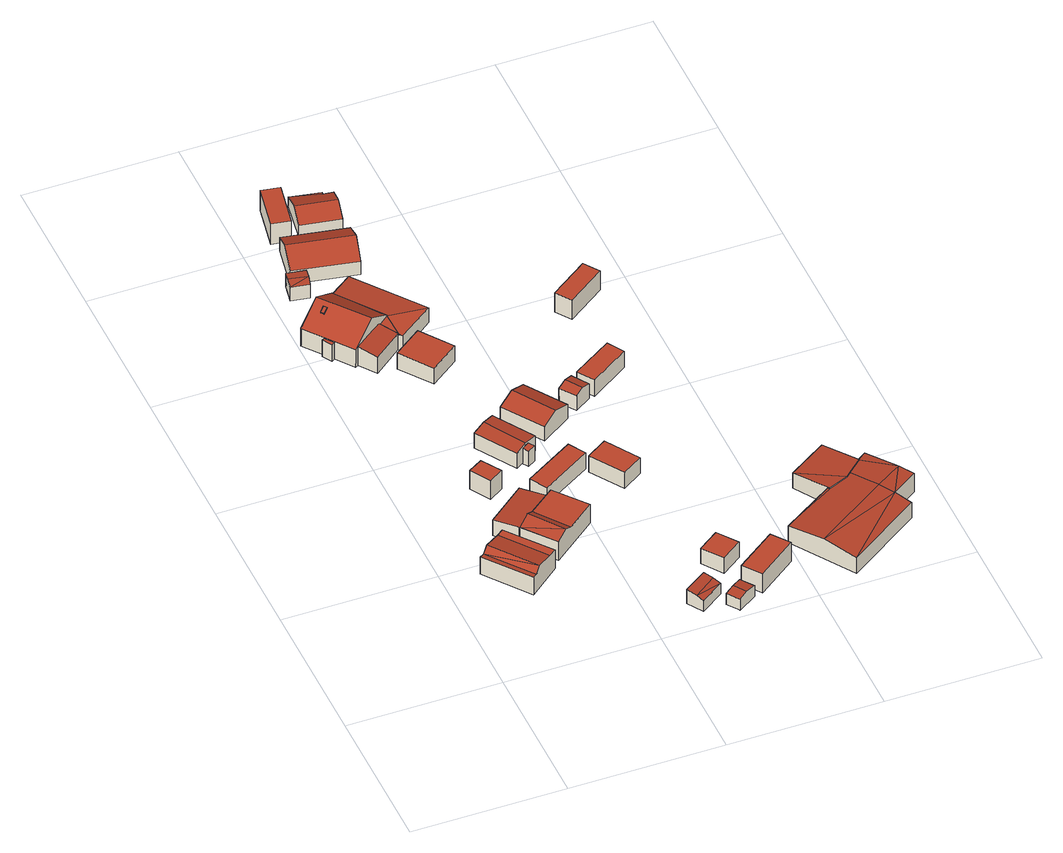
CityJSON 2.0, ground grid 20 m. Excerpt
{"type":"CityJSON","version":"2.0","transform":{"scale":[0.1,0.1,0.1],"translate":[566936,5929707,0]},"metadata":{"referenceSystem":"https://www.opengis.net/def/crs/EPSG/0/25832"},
"CityObjects":{
"building1":{"type":"Building","attributes":{"Grundfläche 2D":"99.941813","Grundhöhe NN":"0.472"},"geometry":[{"type":"Solid","lod":"3","boundaries":[[[[0,1,2]],[[3,1,0]],[[4,5,6,3]],[[3,6,7,1]],[[4,8,9,5]],[[10,11,12,13,1,14,15]],[[16,17,18,19]],[[20,17,16,21]],[[20,21,22]],[[23,24,22,25]],[[20,22,24]],[[0,2,26,27]],[[8,4,3,0,27,28]],[[9,8,28,29]],[[10,15,14,1,30,26,2,1,7,6,5,9,29,31,11]],[[12,11,31,32]],[[13,12,32,33]],[[1,13,33,30]],[[19,18,34,35]],[[25,22,21,16,19,35,36]],[[23,25,36,37]],[[18,17,20,24,23,37,34]],[[33,32,31,29,28,27,26,30]],[[36,35,34,37]]]],"semantics":{"surfaces":[{"type":"RoofSurface"},{"type":"WallSurface"},{"type":"GroundSurface"}],"values":[[0,0,0,0,0,0,0,0,0,0,0,1,1,1,1,1,1,1,1,1,1,1,2,2]]}}]},
"building2":{"type":"Building","attributes":{"Grundfläche 2D":"6.552649","Grundhöhe NN":"0.867"},"geometry":[{"type":"Solid","lod":"3","boundaries":[[[[38,39,40,41]],[[42,43,41,40]],[[43,44,38,41]],[[44,45,39,38]],[[45,42,40,39]],[[45,44,43,42]]]],"semantics":{"surfaces":[{"type":"RoofSurface"},{"type":"WallSurface"},{"type":"GroundSurface"}],"values":[[0,1,1,1,1,2]]}}]},
"building3":{"type":"Building","attributes":{"Grundfläche 2D":"6.317382","Grundhöhe NN":"0.718"},"geometry":[{"type":"Solid","lod":"3","boundaries":[[[[46,47,48]],[[49,47,46]],[[50,49,46,51]],[[48,47,52,53]],[[51,46,48,53,54]],[[50,51,54,55]],[[52,47,49,50,55]],[[53,52,55,54]]]],"semantics":{"surfaces":[{"type":"RoofSurface"},{"type":"WallSurface"},{"type":"GroundSurface"}],"values":[[0,0,0,1,1,1,1,2]]}}]},
"building4":{"type":"Building","attributes":{"Grundfläche 2D":"115.863701","Grundhöhe NN":"0.674"},"children":["building4-1"],"geometry":[{"type":"Solid","lod":"3","boundaries":[[[[56,57,58,59]],[[60,61,59,58]],[[62,63,64]],[[63,65,66,64]],[[64,66,67,68]],[[69,65,63]],[[69,63,70,71,72]],[[73,74,75,76]],[[65,69,77,78]],[[66,65,78,79]],[[67,66,79,80]],[[68,67,80,81]],[[71,70,62,64,56,59,61,82,83]],[[84,57,56,64,68,81]],[[60,58,57,84,85]],[[74,86,82,61,60,85,87,75]],[[72,71,83,88]],[[72,88,77,69]],[[62,70,63]],[[76,75,87,89]],[[73,76,89,90]],[[74,73,90,86]],[[85,84,81,80,79,78,77,88,83,82,86,90,89,87]]]],"semantics":{"surfaces":[{"type":"RoofSurface"},{"type":"WallSurface"},{"type":"GroundSurface"}],"values":[[0,0,0,0,0,0,0,0,1,1,1,1,1,1,1,1,1,1,1,1,1,1,2]]}}]},
"building4-1":{"type":"BuildingInstallation","parents":["building4"],"geometry":[{"type":"MultiSurface","lod":"3","boundaries":[[[91,92,93,94]],[[94,93,95,96]],[[96,97,91,94]],[[97,98,92,91]],[[93,92,98,95]]],"semantics":{"surfaces":[{"type":"RoofSurface"},{"type":"WallSurface"}],"values":[0,1,1,1,1]}}]},
"building5":{"type":"Building","attributes":{"Grundfläche 2D":"22.718191","Grundhöhe NN":"0.544"},"geometry":[{"type":"Solid","lod":"3","boundaries":[[[[99,100,101,102]],[[101,103,104,102]],[[100,99,105,106]],[[103,101,100,106,107]],[[104,103,107,108]],[[99,102,104,108,105]],[[107,106,105,108]]]],"semantics":{"surfaces":[{"type":"RoofSurface"},{"type":"WallSurface"},{"type":"GroundSurface"}],"values":[[0,0,1,1,1,1,2]]}}]},
"building6":{"type":"Building","attributes":{"Grundfläche 2D":"1.143898","Grundhöhe NN":"0.462"},"geometry":[{"type":"Solid","lod":"3","boundaries":[[[[109,110,111,112]],[[110,109,113,114]],[[111,110,114,115]],[[112,111,115,116]],[[109,112,116,113]],[[114,113,116,115]]]],"semantics":{"surfaces":[{"type":"RoofSurface"},{"type":"WallSurface"},{"type":"GroundSurface"}],"values":[[0,1,1,1,1,2]]}}]},
"building7":{"type":"Building","attributes":{"Grundfläche 2D":"19.264979","Grundhöhe NN":"0.472"},"geometry":[{"type":"Solid","lod":"3","boundaries":[[[[117,118,119,120]],[[121,122,120,119]],[[122,123,117,120]],[[123,124,118,117]],[[124,121,119,118]],[[124,123,122,121]]]],"semantics":{"surfaces":[{"type":"RoofSurface"},{"type":"WallSurface"},{"type":"GroundSurface"}],"values":[[0,1,1,1,1,2]]}}]},
"building8":{"type":"Building","attributes":{"Grundfläche 2D":"8.726223","Grundhöhe NN":"0.978"},"geometry":[{"type":"Solid","lod":"3","boundaries":[[[[125,126,127]],[[125,127,128]],[[129,125,128,130]],[[127,126,131,132]],[[130,128,127,132,133]],[[129,130,133,134]],[[126,125,129,134,131]],[[133,132,131,134]]]],"semantics":{"surfaces":[{"type":"RoofSurface"},{"type":"WallSurface"},{"type":"GroundSurface"}],"values":[[0,0,0,1,1,1,1,2]]}}]},
"building9":{"type":"Building","attributes":{"Grundfläche 2D":"22.815980","Grundhöhe NN":"0.674"},"geometry":[{"type":"Solid","lod":"3","boundaries":[[[[135,136,137,138]],[[139,140,138,137]],[[140,141,135,138]],[[141,142,136,135]],[[142,139,137,136]],[[142,141,140,139]]]],"semantics":{"surfaces":[{"type":"RoofSurface"},{"type":"WallSurface"},{"type":"GroundSurface"}],"values":[[0,1,1,1,1,2]]}}]},
"building10":{"type":"Building","attributes":{"Grundfläche 2D":"50.748947","Grundhöhe NN":"0.679"},"geometry":[{"type":"Solid","lod":"3","boundaries":[[[[143,144,145,146]],[[147,144,143,148]],[[146,145,149,150]],[[148,143,146,150,151]],[[147,148,151,152]],[[149,145,144,147,152]],[[151,150,149,152]]]],"semantics":{"surfaces":[{"type":"RoofSurface"},{"type":"WallSurface"},{"type":"GroundSurface"}],"values":[[0,0,1,1,1,1,2]]}}]},
"building11":{"type":"Building","attributes":{"Grundfläche 2D":"14.529002","Grundhöhe NN":"0.620"},"geometry":[{"type":"Solid","lod":"3","boundaries":[[[[153,154,155,156]],[[154,153,157,158]],[[155,154,158,159]],[[156,155,159,160]],[[153,156,160,157]],[[158,157,160,159]]]],"semantics":{"surfaces":[{"type":"RoofSurface"},{"type":"WallSurface"},{"type":"GroundSurface"}],"values":[[0,1,1,1,1,2]]}}]},
"building12":{"type":"Building","attributes":{"Grundfläche 2D":"5.910977","Grundhöhe NN":"0.789"},"geometry":[{"type":"Solid","lod":"3","boundaries":[[[[161,162,163,164,165]],[[166,162,161,167]],[[168,165,164,163,169,170]],[[167,161,165,168,171]],[[166,167,171,172]],[[169,163,162,166,172]],[[171,168,170,169,172]]]],"semantics":{"surfaces":[{"type":"RoofSurface"},{"type":"WallSurface"},{"type":"GroundSurface"}],"values":[[0,0,1,1,1,1,2]]}}]},
"building13":{"type":"Building","attributes":{"Grundfläche 2D":"29.944153","Grundhöhe NN":"0.651"},"geometry":[{"type":"Solid","lod":"3","boundaries":[[[[173,174,175,176]],[[177,173,176,178]],[[178,176,175,179,180]],[[177,178,180,181]],[[174,173,177,181,182]],[[175,174,182,179]],[[180,179,182,181]]]],"semantics":{"surfaces":[{"type":"RoofSurface"},{"type":"WallSurface"},{"type":"GroundSurface"}],"values":[[0,0,1,1,1,1,2]]}}]},
"building14":{"type":"Building","attributes":{"Grundfläche 2D":"10.449830","Grundhöhe NN":"0.931"},"geometry":[{"type":"Solid","lod":"3","boundaries":[[[[183,184,185,186]],[[187,188,186,185]],[[188,189,183,186]],[[189,190,184,183]],[[190,187,185,184]],[[190,189,188,187]]]],"semantics":{"surfaces":[{"type":"RoofSurface"},{"type":"WallSurface"},{"type":"GroundSurface"}],"values":[[0,1,1,1,1,2]]}}]},
"building15":{"type":"Building","attributes":{"Grundfläche 2D":"16.300974","Grundhöhe NN":"0.472"},"geometry":[{"type":"Solid","lod":"3","boundaries":[[[[191,192,193,194]],[[195,196,194,193]],[[196,197,191,194]],[[197,198,192,191]],[[198,195,193,192]],[[198,197,196,195]]]],"semantics":{"surfaces":[{"type":"RoofSurface"},{"type":"WallSurface"},{"type":"GroundSurface"}],"values":[[0,1,1,1,1,2]]}}]},
"building16":{"type":"Building","attributes":{"Grundfläche 2D":"28.212071","Grundhöhe NN":"0.595"},"geometry":[{"type":"Solid","lod":"3","boundaries":[[[[199,200,201,202]],[[203,204,200,199,205]],[[204,203,206]],[[202,201,207,208]],[[205,199,202,208,209]],[[203,205,209,210]],[[206,203,210,211]],[[204,206,211,212]],[[207,201,200,204,212]],[[207,212,211,210,209,208]]]],"semantics":{"surfaces":[{"type":"RoofSurface"},{"type":"WallSurface"},{"type":"GroundSurface"}],"values":[[0,0,0,1,1,1,1,1,1,2]]}}]},
"building17":{"type":"Building","attributes":{"Grundfläche 2D":"18.836323","Grundhöhe NN":"0.789"},"geometry":[{"type":"Solid","lod":"3","boundaries":[[[[213,214,215,216]],[[217,218,216,215]],[[218,219,213,216]],[[219,220,214,213]],[[220,217,215,214]],[[220,219,218,217]]]],"semantics":{"surfaces":[{"type":"RoofSurface"},{"type":"WallSurface"},{"type":"GroundSurface"}],"values":[[0,1,1,1,1,2]]}}]},
"building18":{"type":"Building","attributes":{"Grundfläche 2D":"6.492587","Grundhöhe NN":"0.624"},"geometry":[{"type":"Solid","lod":"3","boundaries":[[[[221,222,223,224]],[[225,221,224,226]],[[226,224,223,227,228]],[[225,226,228,229]],[[222,221,225,229,230]],[[223,222,230,227]],[[228,227,230,229]]]],"semantics":{"surfaces":[{"type":"RoofSurface"},{"type":"WallSurface"},{"type":"GroundSurface"}],"values":[[0,0,1,1,1,1,2]]}}]},
"building19":{"type":"Building","attributes":{"Grundfläche 2D":"15.248684","Grundhöhe NN":"0.622"},"geometry":[{"type":"Solid","lod":"3","boundaries":[[[[231,232,233,234]],[[235,236,234,233]],[[236,237,231,234]],[[237,238,232,231]],[[238,235,233,232]],[[238,237,236,235]]]],"semantics":{"surfaces":[{"type":"RoofSurface"},{"type":"WallSurface"},{"type":"GroundSurface"}],"values":[[0,1,1,1,1,2]]}}]},
"building20":{"type":"Building","attributes":{"Grundfläche 2D":"14.803416","Grundhöhe NN":"0.451"},"geometry":[{"type":"Solid","lod":"3","boundaries":[[[[239,240,241,242]],[[243,244,242,241]],[[244,245,239,242]],[[245,246,240,239]],[[246,243,241,240]],[[246,245,244,243]]]],"semantics":{"surfaces":[{"type":"RoofSurface"},{"type":"WallSurface"},{"type":"GroundSurface"}],"values":[[0,1,1,1,1,2]]}}]},
"building21":{"type":"Building","attributes":{"Grundfläche 2D":"168.694635","Grundhöhe NN":"0.601"},"geometry":[{"type":"Solid","lod":"3","boundaries":[[[[247,248,249]],[[248,250,249]],[[251,252,248]],[[252,253,248]],[[248,253,250]],[[254,255,252]],[[255,256,253,252]],[[257,255,254]],[[258,250,253,256,259,260]],[[261,258,260]],[[262,263,264,265,266]],[[267,264,263]],[[247,249,268,269]],[[248,247,269,270]],[[251,248,270,271]],[[254,252,251,271,272]],[[257,254,272,273]],[[258,261,274,275]],[[268,249,250,258,275]],[[263,262,276,277]],[[260,267,263,277,274,261]],[[260,259,264,267]],[[266,265,264,259,256,255]],[[276,262,266,255,257,273]],[[271,270,269,268,275,274,277,276,273,272]]]],"semantics":{"surfaces":[{"type":"RoofSurface"},{"type":"WallSurface"},{"type":"GroundSurface"}],"values":[[0,0,0,0,0,0,0,0,0,0,0,0,1,1,1,1,1,1,1,1,1,1,1,1,2]]}}]}
},
"vertices":[
[141,172,34],[109,213,34],[108,213,34],[155,183,41],[164,190,35],[132,232,35],[123,225,41],[123,224,41],[200,219,34],[167,260,34],[132,232,34],[159,253,34],[136,282,29],[86,242,29],[123,224,34],[123,225,34],[80,211,34],[123,154,34],[132,161,34],[88,217,34],[103,138,39],[59,194,39],[53,189,31],[91,128,32],[97,133,31],[47,185,32],[108,213,5],[141,172,5],[200,219,5],[167,260,5],[109,213,5],[159,253,5],[136,282,5],[86,242,5],[132,161,5],[88,217,5],[47,185,5],[91,128,5],
[106,297,38],[125,309,38],[109,334,38],[90,323,38],[109,334,9],[90,323,9],[106,297,9],[125,309,9],
[48,716,30],[21,708,28],[45,704,28],[23,721,30],[26,733,28],[50,729,28],[21,708,7],[45,704,7],[50,729,7],[26,733,7],
[105,615,34],[60,675,34],[31,652,57],[77,593,57],[3,631,34],[48,572,34],[90,603,32],[106,582,32],[105,615,32],[109,576,32],[157,612,30],[91,698,30],[60,674,32],[105,581,32],[90,603,36],[52,574,36],[68,552,32],[27,592,33],[31,595,33],[22,606,33],[19,604,33],[105,581,7],[109,576,7],[157,612,7],[91,698,7],[60,674,7],[48,572,7],[52,574,7],[60,675,7],[3,631,7],[31,595,7],[22,606,7],[68,552,7],[19,604,7],[27,592,7],
[29,633,50],[32,629,50],[37,633,54],[34,637,54],[37,633,53],[34,637,53],[29,633,48],[32,629,48],
[188,359,29],[155,411,29],[140,401,32],[172,349,32],[124,391,29],[157,339,29],[188,359,5],[155,411,5],[124,391,5],[157,339,5],
[166,345,29],[171,337,29],[181,343,29],[176,351,29],[166,345,5],[171,337,5],[181,343,5],[176,351,5],
[231,308,30],[218,330,30],[153,291,30],[166,269,30],[153,291,5],[166,269,5],[231,308,5],[218,330,5],
[257,28,31],[262,20,27],[292,41,27],[286,49,31],[249,41,32],[279,61,32],[262,20,10],[292,41,10],[279,61,10],[249,41,10],
[159,537,32],[129,578,32],[92,551,32],[122,510,32],[92,551,7],[122,510,7],[159,537,7],[129,578,7],
[121,748,43],[37,764,43],[32,735,28],[115,719,28],[43,794,28],[126,778,28],[32,735,7],[115,719,7],[126,778,7],[43,794,7],
[38,809,38],[62,805,38],[73,864,38],[49,868,38],[38,809,6],[62,805,6],[73,864,6],[49,868,6],
[315,16,27],[304,32,27],[292,24,25],[302,10,25],[303,8,25],[316,41,25],[328,24,25],[303,8,8],[292,24,8],[302,10,8],[328,24,8],[316,41,8],
[189,434,38],[169,421,29],[204,369,29],[223,382,38],[209,447,29],[244,395,29],[204,369,7],[244,395,7],[209,447,7],[169,421,7],
[310,74,33],[337,93,33],[318,119,33],[291,100,33],[318,119,9],[291,100,9],[310,74,9],[337,93,9],
[260,259,30],[287,276,30],[259,319,30],[232,302,30],[259,319,5],[232,302,5],[260,259,5],[287,276,5],
[129,823,34],[77,832,34],[73,809,24],[125,800,24],[120,849,24],[82,863,20],[133,847,24],[122,856,20],[73,809,6],[125,800,6],[133,847,6],[120,849,6],[122,856,6],[82,863,6],
[322,50,37],[339,26,38],[391,64,38],[374,88,37],[391,64,8],[374,88,8],[322,50,8],[339,26,8],
[270,412,33],[281,419,29],[267,440,29],[256,433,33],[259,405,29],[245,425,29],[267,440,6],[245,425,6],[259,405,6],[281,419,6],
[339,453,32],[326,474,32],[274,441,32],[288,420,32],[274,441,6],[288,420,6],[339,453,6],[326,474,6],
[365,590,35],[351,610,35],[301,575,35],[315,555,35],[301,575,5],[315,555,5],[365,590,5],[351,610,5],
[551,83,30],[538,102,35],[455,18,30],[429,56,37],[571,124,35],[559,142,36],[525,120,37],[532,182,32],[521,172,33],[503,156,33],[520,174,32],[401,98,32],[497,150,33],[470,139,33],[469,142,32],[492,216,30],[442,184,30],[497,150,34],[503,156,34],[521,172,34],[470,139,34],[455,18,6],[551,83,6],[538,102,6],[571,124,6],[532,182,6],[520,174,6],[469,142,6],[401,98,6],[492,216,6],[442,184,6]
]}
